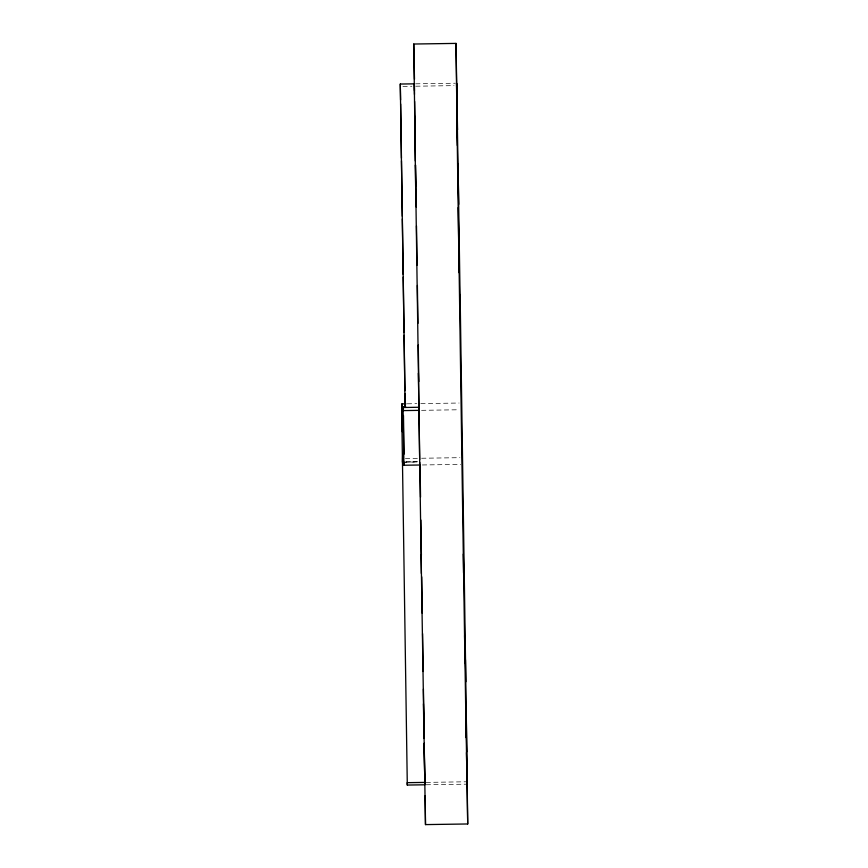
<?xml version="1.0" encoding="UTF-8"?>
<svg xmlns="http://www.w3.org/2000/svg" width="868" height="868" viewBox="0 0 868 868"><rect width="100%" height="100%" fill="white"/><g stroke="black" fill="none" stroke-linecap="round" stroke-linejoin="round"><path stroke-width="0.65" stroke-dasharray="4.34 3.25" d="M405.128 462.275L417.302 461.96L405.497 462.101M415.674 83.816L455.255 83.23M402.936 86.388L411.888 86.257M415.772 86.203L454.029 85.628M407.32 403.804L416.792 403.663M420.817 403.609L459.074 403.034M421.577 410.325L458.521 409.772M405.432 458.488L417.606 458.315M421.631 458.25L459.888 457.675M405.985 461.57L417.497 461.396M422.39 464.966L460.648 464.391M426.123 782.394L465.704 781.797M426.21 784.77L465.791 784.184"/><path stroke-width="1.3" d="M405.964 403.826L401.906 403.891L401.645 407.005L407.298 785.052L424.897 784.791L424.094 743.843M419.711 462.34L419.754 465.009L403.924 465.237L403.11 410.597L403.36 407.504L419.201 407.266L419.157 404.564M404.965 393.432L405.128 407.483L400.289 84.044L414.361 83.838L414.459 90.608M403.924 465.237L404.097 463.165M419.201 407.266L418.94 410.358L403.11 410.597M405.714 406.897L401.645 407.005L405.172 406.951M415.338 160.981L413.754 44.029L455.971 43.4L457.534 129.788M404.184 462.123L402.426 462.145L402.665 454.539M424.767 779.703L424.799 782.415L407.211 782.676L407.298 785.052M421.11 554.674L425.494 824.6L467.711 823.971L466.344 721.861M467.711 823.971L465.66 703.21M413.754 44.029L414.481 79.27M400.289 84.044L400.582 99.95M466.463 752.556L467.114 784.162L466.897 764.274M458.716 204.349L456.579 83.209L456.785 103.097M458.033 164.161L460.355 313.326M463.328 554.044L464.966 663.022M464.586 635.506L466.149 737.572M423.443 703.84L424.007 738.516M465.476 659.81L466.821 751.938M460.116 294.534L465.834 681.738M458.206 207.561L463.577 572.837M456.872 115.433L459.096 272.736M414.622 101.437L415.327 148.797M415.577 165.039L416.206 206.985M416.488 225.93L417.074 265.174M417.378 285.474L417.942 323.363M418.267 345.019L418.81 381.562M420.058 464.597L420.535 497.049M420.882 520.04L421.403 555.205M421.729 576.84L422.282 613.361M422.575 633.64L423.15 671.517M423.41 689.094L424.018 729.663M424.213 743.192L424.799 782.415M418.387 373.251L419.667 459.671M415.392 165.028L421.36 573.466M414.654 116.062L415.631 186.262M400.636 104.008L401.45 158.106M401.483 160.819L402.318 216.262M402.361 218.964L403.186 274.418M403.229 277.12L404.054 332.574M404.097 335.276L404.922 390.73M403.36 407.504L403.403 410.173M403.479 415.501L404.065 454.127M401.906 403.891L402.329 431.873M457.349 145.509L455.971 43.4M425.168 795.696L425.494 824.6M414.361 83.838L414.47 94.449"/></g></svg>
